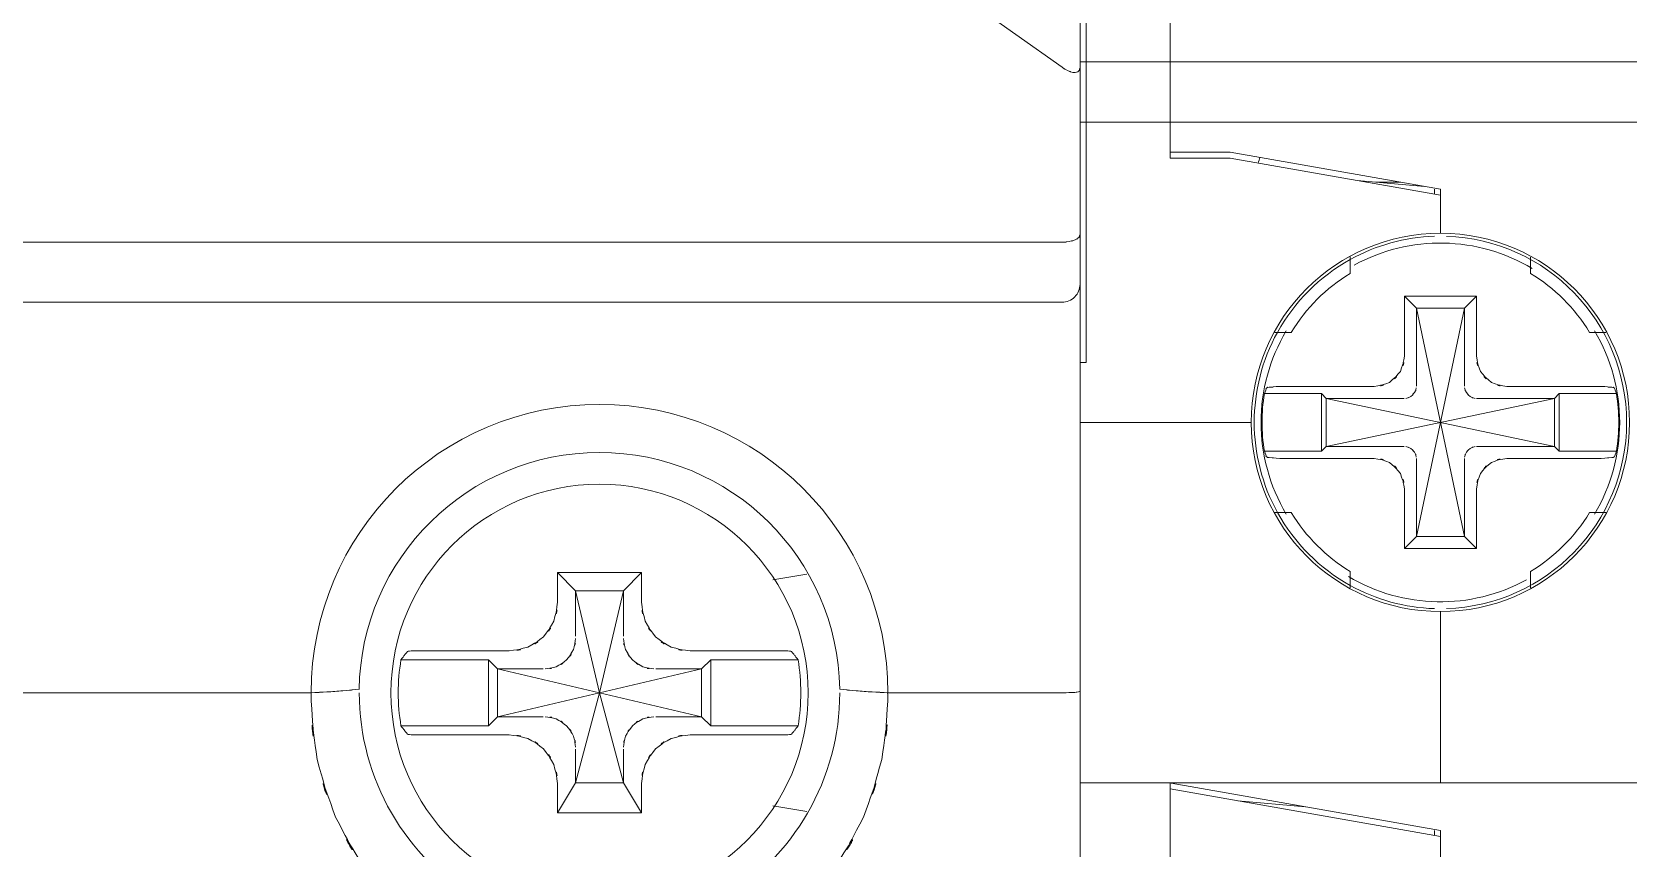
# Model space of a CAD drawing. Header units: millimetres. Extents: x 41 to 1635, y 11 to 1528.
# Drawn here: x 398.28 to 426.67, y 1123.93 to 1138.44 of the extents above; entities that cross this region are included whole.
import ezdxf

# ---------------------------------------------------------------- set-up
doc = ezdxf.new("R2010")
doc.units = ezdxf.units.MM
doc.header["$LTSCALE"] = 8
doc.layers.get('0').update_dxf_attribs({"linetype": 'CONTINUOUS'})
doc.layers.add('PDF_Geometry', color=7, linetype='CONTINUOUS')

# ---------------------------------------------------------------- blocks, each defined once
blk = doc.blocks.new('Contactor1')
at = {"layer": 'PDF_Geometry', "lineweight": 9}
for points in [[(-0.7719376153411872, -1.10581238986606), (-0.7719376153411872, -1.162645445421617), (-0.7932431153411699, -1.162645445421617), (-0.7932431153411699, 0.01664617957840164), (-0.7719376153411872, 0.01664617957840164), (-0.7719376153411872, -0.04018773708821755)], [(-0.7918126014523068, -0.2895349870882455), (-0.7918126014523068, -0.3030347787549772), (-0.7918126014523068, -0.842950931532755), (-0.7918126014523068, -0.857159403754963), (-0.7932431153411699, -0.857159403754963)], [(-0.7079653514523443, -0.8176315148660933), (-0.7577013653411768, -0.808867875977171), (-0.7719376153411872, -0.808867875977171), (-0.7719376153411872, -0.3371322370883263), (-0.7577013653411768, -0.3371322370883263), (-0.7079653514523443, -0.3283821815327883)], [(-0.7932431153411699, -0.7719238065327545), (-0.8193542958967441, -0.7719238065327545), (-0.8193542958967441, -0.7164928620882165), (-0.8193542958967441, -0.7719238065327545), (-0.7974931153411831, -0.7873682509771243)], [(-0.7932431153411699, -0.7861178759771974), (-0.6227293236745481, -0.7861178759771974)], [(-0.7932431153411699, -0.7873682509771243), (-0.7932431153411699, -0.8269792093105934)], [(-0.6227293236745481, -0.8003263481994054), (-0.7932431153411699, -0.8003263481994054)], [(-0.7719376153411872, -0.8074377926438956), (-0.7577013653411768, -0.8074377926438956), (-0.7079653514523443, -0.8162149870883013), (-0.7079653514523443, -0.8266180843104394)], [(-0.7117431708967388, -0.8155486815327322), (-0.7277153097856512, -0.8141321676438338)], [(-0.7174236708967783, -0.8145483898661041), (-0.7231874764523241, -0.8145483898661041)], [(-0.7094098514522784, -0.8173678759771974), (-0.7094098514522784, -0.8162149870883013)], [(-0.7974931153411831, -0.8287568620883121), (-1.428340407007852, -0.8287568620883121)], [(-0.7023263792301009, -0.8628263481994054), (-0.7023263792301009, -0.8443682926438214), (-0.7136598375634549, -0.8443682926438214), (-0.716493101452329, -0.841534403754963), (-0.6994653514523179, -0.841534403754963), (-0.6994653514523179, -0.8556733620882824)], [(-0.716493101452329, -0.841534403754963), (-0.716493101452329, -0.8556733620882824)], [(-0.716493101452329, -0.9012149176438697), (-0.7136598375634549, -0.8983683065328023), (-0.7023263792301009, -0.8443682926438214), (-0.6994653514523179, -0.841534403754963)], [(-0.7023263792301009, -0.879923820421709), (-0.7023263792301009, -0.8983683065328023), (-0.7136598375634549, -0.8443682926438214), (-0.7136598375634549, -0.8628263481994054)], [(-0.7447015181189727, -0.8628543204215475), (-0.7236736292301202, -0.8628543204215475)], [(-0.7361320181189512, -0.8781877093105095), (-0.7349931153411831, -0.8770763620882462), (-0.7349931153411831, -0.8657009315327286), (-0.7361320181189512, -0.8645488898660005)], [(-0.7165348514523089, -0.8657009315327286), (-0.7349931153411831, -0.8657009315327286), (-0.6810070875634437, -0.8770763620882462), (-0.6810070875634437, -0.8657009315327286), (-0.6798542125634413, -0.8645488898660005)], [(-0.6922986014523076, -0.8628543204215475), (-0.6712846986745262, -0.8628543204215475)], [(-0.7165348514523089, -0.8770763620882462), (-0.7349931153411831, -0.8770763620882462), (-0.6810070875634437, -0.8657009315327286), (-0.6994375875634091, -0.8657009315327286)], [(-0.7527571014522891, -0.8713822926438297), (-0.7932431153411699, -0.8713822926438297)], [(-0.7236736292301202, -0.8798958481993395), (-0.7447015181189727, -0.8798958481993395)], [(-0.716493101452329, -0.8870903620883155), (-0.716493101452329, -0.9012149176438697), (-0.6994653514523179, -0.9012149176438697), (-0.7023263792301009, -0.8983683065328023), (-0.7136598375634549, -0.8983683065328023), (-0.7136598375634549, -0.879923820421709)], [(-0.6712846986745262, -0.8798958481993395), (-0.6922986014523076, -0.8798958481993395)], [(-0.6994653514523179, -0.9012149176438697), (-0.6994653514523179, -0.8870903620883155)], [(-0.9168403653412156, -0.9138822509771671), (-0.9168403653412156, -0.9068954315328028), (-0.8969653653412024, -0.9068954315328028), (-0.8969653653412024, -0.9138822509771671)], [(-0.9125903653412024, -0.9219371954216058), (-0.9125903653412024, -0.9111594037549366), (-0.9168403653412156, -0.9068954315328028)], [(-0.9012153653412156, -0.9219371954216058), (-0.9012153653412156, -0.9111594037549366), (-0.8969653653412024, -0.9068954315328028)], [(-0.8658819486745415, -0.9085764315327651), (-0.8578403514522961, -0.9072429870882388)], [(-0.9202570597856266, -0.9296318759771793), (-0.9310626153412045, -0.9296318759771793), (-0.9068958792300919, -0.9352988204216217), (-0.9012153653412156, -0.9111594037549366), (-0.9125903653412024, -0.9111594037549366), (-0.9068958792300919, -0.9352988204216217), (-0.9310626153412045, -0.9409928898660382), (-0.9310626153412045, -0.9296318759771793), (-0.9331736292301116, -0.9275066537550174), (-0.9331736292301116, -0.9431316537550174)], [(-0.7079653514523443, -0.9566178898660382), (-0.7079653514523443, -0.9161176676439027)], [(-0.9508543236745481, -0.9253543204215475), (-0.9283126431189999, -0.9253543204215475)], [(-0.885465337563403, -0.9253543204215475), (-0.862937629230089, -0.9253543204215475)], [(-0.8935486708967346, -0.9409928898660382), (-0.8827431153412135, -0.9409928898660382), (-0.9068958792300919, -0.9352988204216217), (-0.8827431153412135, -0.9296318759771793), (-0.8827431153412135, -0.9409928898660382), (-0.8806041292301074, -0.9431316537550174)], [(-0.9125903653412024, -0.9486731398660595), (-0.9125903653412024, -0.9566178898660382), (-0.9068958792300919, -0.9352988204216217), (-0.9012153653412156, -0.9566178898660382), (-0.9012153653412156, -0.9486731398660595)], [(-0.9283126431189999, -0.9452568759771793), (-0.9508543236745481, -0.9452568759771793)], [(-0.862937629230089, -0.9452568759771793), (-0.885465337563403, -0.9452568759771793)], [(-0.8969653653412024, -0.9637293343105284), (-0.9012153653412156, -0.9566178898660382), (-0.9125903653412024, -0.9566178898660382), (-0.9168403653412156, -0.9637293343105284)], [(-0.8969653653412024, -0.956756903754922), (-0.8969653653412024, -0.9637293343105284), (-0.9168403653412156, -0.9637293343105284), (-0.9168403653412156, -0.956756903754922)], [(-0.7932431153411699, -0.9566178898660382), (-0.6227293236745481, -0.9566178898660382)], [(-0.7719376153411872, -1.010632306532671), (-0.7719376153411872, -0.9566178898660382)], [(-0.7079653514523443, -0.9693123481994235), (-0.7719376153411872, -0.958048820421709)], [(-0.7079653514523443, -0.9757981815328094), (-0.7079653514523443, -0.9678958204216315), (-0.7716875320078884, -0.9566738343105499)], [(-0.8578403514522961, -0.9633817648660852), (-0.8658819486745415, -0.9620483204216725)], [(-0.7399236153411834, -0.9622704176438219), (-0.7559237264522949, -0.9608683065328023)], [(-0.7094098514522784, -0.9690622787550183), (-0.7094098514522784, -0.9678958204216315)]]:
    blk.add_lwpolyline(points, dxfattribs=at)
for points in [[(-0.9731319486745633, -0.4380208065326769), (-0.8216458653412246, -0.4380208065326769), (-0.8193542958967441, -0.4380208065326769), (-0.8165348097856509, -0.4380208065326769), (-0.8165348097856509, -0.429492848199402), (-0.8193542958967441, -0.429492848199402), (-0.8193542958967441, -0.3740763204216364), (-0.7932431153411699, -0.3740763204216364), (-0.7932431153411699, -0.7719238065327545), (-0.7932431153411699, -0.7873682509771243), (-0.7932431153411699, -0.8269792093105934), (-0.7932431153411699, -0.8386877926438956), (-0.7932431153411699, -0.934937695421695), (-0.7932431153411699, -1.041882306532671), (-0.7932431153411699, -1.091603917643852), (-0.7932431153411699, -1.10581238986606), (-0.6227293236745481, -1.10581238986606, 0.4141838825322667), (-0.5659098375634244, -1.162645445421731)], [(-0.7094098514522784, -0.8273539037550108, 0.1201047177662248), (-0.7292986153412357, -0.8328402787549294, 0.1414021275464057), (-0.746534698674509, -0.8500623759771315, 0.258061504775126), (-0.7465209208967281, -0.8926877926438692, 0.1415191227420261), (-0.7293126014523068, -0.9099098898660714, 0.1191263939900492), (-0.7094098514523353, -0.9153954176439356)], [(-0.7471876431189912, -0.8500759315327286), (-0.7432570181189817, -0.8500759315327286, -0.1216410791272087), (-0.7292986153412357, -0.8361183759772075), (-0.7292986153412357, -0.8321731398660859)], [(-0.6866736153411921, -0.8322570565327396), (-0.6866736153412489, -0.8361183759773212, -0.1223817129023996), (-0.6727154208967363, -0.8500759315327286), (-0.6688543097856154, -0.8500759315327286)], [(-0.8188126153411872, -1.067617945421603), (-0.8188126153411872, -1.080062334310469), (-0.8188126153411872, -1.098715362088342), (-0.8003403653411851, -1.098715362088342, 0.414247857381862), (-0.7932431153411699, -1.091603917643852), (-0.7932431153411699, -1.041882306532671), (-0.7932431153411699, -0.934937695421695), (-0.7932431153411699, -0.8386877926438956, -0.4147314031147693), (-0.7974931153411831, -0.842950931532755), (-1.428340407007852, -0.842950931532755, -0.4139166793111539), (-1.432631948674555, -0.8386877926438956), (-1.432631948674555, -0.934937695421695)], [(-0.6994375875634091, -0.8770763620882462), (-0.6810070875634437, -0.8770763620882462), (-0.6798542125634413, -0.8781877093105095), (-0.6663542125634194, -0.8781877093105095, 0.08094865626100961), (-0.6663542125634194, -0.8645488898660005), (-0.6798542125634413, -0.8645488898660005), (-0.6798542125634413, -0.8781877093105095)], [(-1.428340407007852, -0.9352988204216217), (-1.387145920896728, -0.9352988204216217, -0.9998966886955303), (-1.250743157007889, -0.9352988204216217), (-1.181131920896746, -0.9352988204216217, -0.9998104104237328), (-1.04471537923007, -0.9352988204216217), (-0.9751181292301112, -0.9352988204216217, -0.9997229204355221), (-0.8386876014523068, -0.9352988204216217), (-0.7974931153411831, -0.9352988204216217)], [(-0.7471458931189545, -0.8926877926438692), (-0.7432570181189817, -0.8926877926438692, 0.1204986681090212), (-0.7292986153412357, -0.906646195421672), (-0.7292986153412357, -0.9105066676438582)], [(-0.6866736153411921, -0.9105066676438582), (-0.6866736153411921, -0.906646195421672, 0.1212395025137085), (-0.6727154208967363, -0.8926877926438692), (-0.6688543097856154, -0.8926877926438692)], [(-0.9202570597856266, -0.9409928898660382), (-0.9310626153412045, -0.9409928898660382), (-0.9331736292301116, -0.9431316537550174), (-0.9538681570078893, -0.9431316537550174, -0.08266133333055889), (-0.9538681570078893, -0.9275066537550174), (-0.9331736292301116, -0.9275066537550174)], [(-0.8935486708967346, -0.9296318759771793), (-0.8827431153412135, -0.9296318759771793), (-0.8806041292301074, -0.9275066537550174), (-0.8599375875634223, -0.9275066537550174, -0.08400399999731607), (-0.8599375875634223, -0.9431316537550174), (-0.8806041292301074, -0.9431316537550174), (-0.8806041292301074, -0.9275066537550174)]]:
    blk.add_lwpolyline(points, format="xyb", dxfattribs=at)
blk.add_lwpolyline([(-0.7496320181189731, -0.8781877093105095), (-0.7361320181189512, -0.8781877093105095), (-0.7361320181189512, -0.8645488898660005), (-0.7496320181189731, -0.8645488898660005, 0.07943337029127043)], format="xyb", close=True, dxfattribs=at)
for centre, radius in [((-0.7079805463681623, -0.8713555207674517), 0.04473743903743378), ((-0.9069056493797802, -0.935316385764736), 0.04933737186609598)]:
    blk.add_circle(centre, radius, dxfattribs=at)
for centre, radius, start, end in [((-0.757919781634655, -0.8073223536566729), 0.007335248750293732, 338.3017131708787, 349.1611844971856), ((-0.7079983847777953, -0.8714131807464582), 0.04245907680579299, 59.17748058878824, 118.6689508511818), ((-0.7079817759711204, -0.8713791521245184), 0.04403913812262378, 271.8466935057886, 88.1216688025969), ((-0.7080110582260772, -0.8713750843105572), 0.04239878662647318, 149.2568761792135, 210.7431238208155), ((-0.7080959889088945, -0.8713750843105572), 0.04252655446691744, 329.3592069674277, 30.64079303254883), ((-0.9069175891559098, -0.9353207674629402), 0.05684764377556486, 0.8620271605736459, 179.1708491668353), ((-0.7079984426382566, -0.8713366890092402), 0.04245849946209714, 239.2153322262501, 298.7072136917124), ((-0.9980312511717102, -0.5842308068879447), 0.3518969219495095, 274.3409238855241, 274.9557756842331), ((-0.9068997514444845, -0.9353304478559039), 0.05682940047534744, 179.9681130087038, 0.01679430968575387), ((-0.8178693488104614, -0.6088741824421504), 0.3271647062147476, 265.0368972911403, 265.7006710621026), ((-0.8881592705673143, -0.8932742782833429), 0.08248319518759809, 217.7609596123545, 218.3247325840315)]:
    blk.add_arc(centre, radius, start, end, dxfattribs=at)
for points in [[(-0.7974931153411831, -0.7873682509771243), (-0.7955346847856504, -0.7886042093105061), (-0.7981598375633325, -0.7870206815327947), (-0.7961736570079552, -0.7881735704215771)], [(-0.7961736570079552, -0.7881735704215771), (-0.794368032007867, -0.7888263065326555), (-0.7968263931190336, -0.7880209870882027), (-0.7949652403412415, -0.788576237088364)], [(-0.7949652403412415, -0.788576237088364), (-0.7935764764523014, -0.7886593065327361), (-0.7954236431189088, -0.7886737231992811), (-0.7940348792300824, -0.7885626676438733)], [(-0.7940348792300824, -0.7885626676438733), (-0.7930903236744484, -0.7880209870882027), (-0.7942847403411974, -0.788854278755025), (-0.7934374486745241, -0.7881600009773138)], [(-0.7934374486745241, -0.7881600009773138), (-0.7930625597857102, -0.7870071259771976), (-0.7934514486746025, -0.7885482648659945), (-0.7932431153412267, -0.7873682509771243)], [(-0.7932431153412267, -0.8269792093105934), (-0.7935902542300823, -0.8280066398660892), (-0.7930070320077789, -0.8266875981994417), (-0.7935487125634495, -0.8276183898660747)], [(-0.7957987542301339, -0.8285898620883927), (-0.798326407007778, -0.8288958898660894), (-0.7949374764522759, -0.8285763065327956), (-0.7974931153411831, -0.8287568620883121)], [(-0.7944237681189747, -0.8282016120883782), (-0.796479254230178, -0.8288679176439473), (-0.7937152958967886, -0.8280761537548642), (-0.7957987542301339, -0.8285898620883927)], [(-0.7935487125634495, -0.8276183898660747), (-0.7948126570078671, -0.8285763065327956), (-0.7930625597857102, -0.8274378204216646), (-0.7944237681189747, -0.8282016120883782)], [(-0.7174654208967581, -0.8592981815327221), (-0.7156735736745645, -0.8539652231993387), (-0.7175487125634277, -0.8612012926437274), (-0.7164931014523859, -0.8556733620882824)], [(-0.6994653514522611, -0.8556733620882824), (-0.6984375042300712, -0.861187723199464), (-0.7003126431190481, -0.8539652231993387), (-0.6985347820079255, -0.8592981815327221)], [(-0.7200626014522982, -0.8619099731993174), (-0.7158819070079403, -0.858284320421717), (-0.721076462563417, -0.8635070565328533), (-0.7174654208967581, -0.8592981815327221)], [(-0.6985347820079255, -0.8592981815327221), (-0.6949097542300819, -0.8634926537549745), (-0.7001043097856723, -0.858284320421717), (-0.6959098514523134, -0.8619099731993174)], [(-0.7494654347855771, -0.8641182648661925), (-0.7496875458968475, -0.8647710009772709), (-0.7493959208968022, -0.8639097231994128), (-0.7496320181189162, -0.8645488898660005)], [(-0.748507101452276, -0.8630628620883272), (-0.7495764903412123, -0.8632434176438437), (-0.7482985597857237, -0.8628263481994054), (-0.7491598375633544, -0.8632705426439315)], [(-0.7493126431190262, -0.8637011815326332), (-0.7495209625635084, -0.8643403620883419), (-0.7492291431189528, -0.8634790843104838), (-0.7494654347855771, -0.8641182648661925)], [(-0.7491598375633544, -0.8632705426439315), (-0.7493959208968022, -0.8639097231994128), (-0.7490625597856138, -0.8630484454215548), (-0.7493126431190262, -0.8637011815326332)], [(-0.7468680597856405, -0.8629094176437775), (-0.7492291431189528, -0.86315950097719), (-0.7459792264523344, -0.8628543204215475), (-0.748507101452276, -0.8630628620883272)], [(-0.7447015181189158, -0.8628543204215475), (-0.748006948674572, -0.8628958620884077), (-0.7436181431189084, -0.8627983759772633), (-0.7468680597856405, -0.8629094176437775)], [(-0.7236736292301771, -0.8628543204215475), (-0.7181736847856541, -0.86182604264377), (-0.7254097403412629, -0.8637155981994056), (-0.7200626014522982, -0.8619099731993174)], [(-0.7150208375634861, -0.8652287648660604), (-0.7136043236745877, -0.8639648204216428), (-0.7153959486744839, -0.8657568898661339), (-0.7141320181189599, -0.8643259454215695)], [(-0.7141320181189599, -0.8643259454215695), (-0.7133680181190698, -0.8626322231993981), (-0.714243073674595, -0.8649515565327874), (-0.7136876014523637, -0.86315950097719)], [(-0.7022986153412489, -0.86315950097719), (-0.7017291708968401, -0.8649515565327874), (-0.7025904347855771, -0.8626322231993981), (-0.7018404208967581, -0.8643259454215695)], [(-0.7018404208967581, -0.8643259454215695), (-0.7005625042301631, -0.8657568898661339), (-0.7023681292300239, -0.8639648204216428), (-0.7009376153411608, -0.8652287648660604)], [(-0.6959098514523134, -0.8619099731993174), (-0.6905624903412786, -0.8637291537550027), (-0.6978265181189158, -0.8618124870881729), (-0.6922986014523644, -0.8628543204215475)], [(-0.6690904070077863, -0.8629094176437775), (-0.6723403097857386, -0.8627983759772633), (-0.6679792681190406, -0.8628958620884077), (-0.6712846986744694, -0.8628543204215475)], [(-0.6674653375634421, -0.8630628620883272), (-0.6699932125633836, -0.8628543204215475), (-0.666715337563403, -0.86315950097719), (-0.6690904070077863, -0.8629094176437775)], [(-0.6668126014523637, -0.8632705426439315), (-0.6676596847856331, -0.8628263481994054), (-0.6663819625634346, -0.8632434176438437), (-0.6674653375634421, -0.8630628620883272)], [(-0.6666735875634799, -0.8637011815326332), (-0.6668958931190332, -0.8630484454215548), (-0.6665902958968104, -0.8639097231994128), (-0.6668126014523637, -0.8632705426439315)], [(-0.6665070042301409, -0.8641182648661925), (-0.6667293236745877, -0.8634790843104838), (-0.6664237125634713, -0.8643403620883419), (-0.6666735875634799, -0.8637011815326332)], [(-0.6663542125633626, -0.8645488898660005), (-0.6665902958968104, -0.8639097231994128), (-0.666270920896693, -0.8647710009772709), (-0.6665070042301409, -0.8641182648661925)], [(-0.7161875042301631, -0.8656738065328682), (-0.7144236292301116, -0.8651041398661619), (-0.7167291847856063, -0.865993389866162), (-0.7150208375634861, -0.8652287648660604)], [(-0.7009376153411608, -0.8652287648660604), (-0.6992430458967078, -0.865993389866162), (-0.701562587563501, -0.8651041398661619), (-0.6997709486744839, -0.8656738065328682)], [(-0.7496320181189162, -0.8781877093106232), (-0.7493959208968022, -0.8788404454217016), (-0.7496875458968475, -0.8779791676438435), (-0.7494654347855771, -0.8786183481993248)], [(-0.7491598375633544, -0.8794787787549012), (-0.7482985597857237, -0.879923820421709), (-0.7495764903412123, -0.8795067509772707), (-0.748507101452276, -0.8796873065327873)], [(-0.7494654347855771, -0.8786183481993248), (-0.7492291431189528, -0.8792710843104032), (-0.7495209625635084, -0.8784098065327726), (-0.7493126431190262, -0.879062542643851)], [(-0.7493126431190262, -0.879062542643851), (-0.7490625597856138, -0.8797017231993323), (-0.7493959208968022, -0.8788404454217016), (-0.7491598375633544, -0.8794787787549012)], [(-0.748507101452276, -0.8796873065327873), (-0.7459792264523344, -0.8798958481993395), (-0.7492291431189528, -0.8795898204216428), (-0.7468680597856405, -0.8798399037550553)], [(-0.7200626014522982, -0.8808401954215697), (-0.7254097403412629, -0.8790345704217088), (-0.7181459208968022, -0.8809376815327141), (-0.7236736292301771, -0.8798958481993395)], [(-0.7174654208967581, -0.8834511398661107), (-0.721076462563417, -0.8792566676438582), (-0.7158819070079403, -0.8844794176438882), (-0.7200626014522982, -0.8808401954215697)], [(-0.7150208375634861, -0.8775205565327724), (-0.7167291847856063, -0.8767567787549524), (-0.7144236292301116, -0.8776316120884076), (-0.7161875042301631, -0.877089931532737)], [(-0.7141320181189599, -0.8784233759772633), (-0.7153959486744839, -0.8769932926438742), (-0.7136043236745877, -0.8787989037550687), (-0.7150208375634861, -0.8775205565327724)], [(-0.7136876014523637, -0.8795898204216428), (-0.714243073674595, -0.8778121676439241), (-0.7133680181190698, -0.880131514866207), (-0.7141320181189599, -0.8784233759772633)], [(-0.7018404208967581, -0.8784233759772633), (-0.7025904347855771, -0.880131514866207), (-0.7017291708968401, -0.8778121676439241), (-0.7022986153412489, -0.8795898204216428)], [(-0.7009376153411608, -0.8775205565327724), (-0.7023681292300239, -0.8787989037550687), (-0.7005625042301631, -0.8769932926438742), (-0.7018404208967581, -0.8784233759772633)], [(-0.6997709486744839, -0.877089931532737), (-0.701562587563501, -0.8776316120884076), (-0.6992430458967078, -0.8767567787549524), (-0.7009376153411608, -0.8775205565327724)], [(-0.6959098514523134, -0.8808401954215697), (-0.7001043097856723, -0.8844650009771158), (-0.6949097542300819, -0.8792566676438582), (-0.6985347820079255, -0.8834375843105136)], [(-0.6922986014523644, -0.8798958481993395), (-0.6978125320078448, -0.8809232648659417), (-0.6905624903412786, -0.8790345704217088), (-0.6959098514523134, -0.8808401954215697)], [(-0.6690904070077863, -0.8798399037550553), (-0.666715337563403, -0.8795898204216428), (-0.6699932125633836, -0.8798958481993395), (-0.6674653375634421, -0.8796873065327873)], [(-0.6674653375634421, -0.8796873065327873), (-0.6663819625634346, -0.8795067509772707), (-0.6676596847856331, -0.879923820421709), (-0.6668126014523637, -0.8794787787549012)], [(-0.6668126014523637, -0.8794787787549012), (-0.6665902958968104, -0.8788404454217016), (-0.6668958931190332, -0.8797017231993323), (-0.6666735875634799, -0.879062542643851)], [(-0.6666735875634799, -0.879062542643851), (-0.6664237125634713, -0.8784098065327726), (-0.6667293236745877, -0.8792710843104032), (-0.6665070042301409, -0.8786183481993248)], [(-0.6665070042301409, -0.8786183481993248), (-0.666270920896693, -0.8779791676438435), (-0.6665902958968104, -0.8788404454217016), (-0.6663542125633626, -0.8781877093106232)], [(-0.7468680597856405, -0.8798399037550553), (-0.7436181431189084, -0.8799789176437116), (-0.748006948674572, -0.8798543065327067), (-0.7447015181189158, -0.8798958481993395)], [(-0.7164931014523859, -0.8870903620882018), (-0.7175487125634277, -0.8815488759771597), (-0.7156735736745645, -0.8887985009771455), (-0.7174654208967581, -0.8834511398661107)], [(-0.6985347820079255, -0.8834375843105136), (-0.7003126431190481, -0.8887985009771455), (-0.6984375042300712, -0.8815344731992809), (-0.6994653514522611, -0.8870903620882018)], [(-0.6712846986744694, -0.8798958481993395), (-0.6679792681190406, -0.8798543065327067), (-0.6723403097857386, -0.8799789176437116), (-0.6690904070077863, -0.8798399037550553)], [(-0.9177154208967409, -0.9183683343105713), (-0.916062587563431, -0.9116875287550101), (-0.9177709486745584, -0.9206596954215911), (-0.9168403653412156, -0.9138822509771671)], [(-0.8969653653411456, -0.9138822509771671), (-0.89603479589681, -0.9206596954215911), (-0.8977431431189302, -0.9117010981995008), (-0.8960903236745139, -0.9183539315326925)], [(-0.9201597958967227, -0.922062667643786), (-0.9161876292300235, -0.9167288620883483), (-0.9210763792301009, -0.9241319176437628), (-0.9177154208967409, -0.9183683343105713)], [(-0.8960903236745139, -0.9183539315326925), (-0.8927291570078637, -0.924118362088393), (-0.8976181153411176, -0.9167153065327511), (-0.8936459486745321, -0.922062667643786)], [(-0.9238681014523422, -0.9245066120884076), (-0.9180903236744484, -0.9211598481992951), (-0.9254931570077929, -0.9260350287549954), (-0.9201597958967227, -0.922062667643786)], [(-0.9130765320077785, -0.9250762787548865), (-0.9120904347856253, -0.9211878204216646), (-0.9131042958967441, -0.926437695421555), (-0.9125903653411456, -0.9224509176438005)], [(-0.9012291431189965, -0.9224509176438005), (-0.9007154347856954, -0.9264097231994128), (-0.9017015320078485, -0.9212013898661553), (-0.9007431986745473, -0.9250627093106232)], [(-0.8936459486745321, -0.922062667643786), (-0.8883125736744546, -0.9260350287549954), (-0.8957154208966926, -0.9211454454216437), (-0.8899514208966934, -0.9245066120884076)], [(-0.9283126431189999, -0.9253543204215475), (-0.9215625458968475, -0.9244370981994052), (-0.9305069486744628, -0.9261460843104032), (-0.9238681014523422, -0.9245066120884076)], [(-0.9147013792300527, -0.9275346398660531), (-0.9120486847857023, -0.9240073065327579), (-0.9152986014523208, -0.9288816398661766), (-0.9130765320077785, -0.9250762787548865)], [(-0.9007431986745473, -0.9250627093106232), (-0.8985069347856438, -0.9288680843105794), (-0.9017570597856661, -0.9239793343103884), (-0.8991319070078703, -0.9275210704215624)], [(-0.8899514208966934, -0.9245066120884076), (-0.8832848097856072, -0.926159653754894), (-0.8922709625634866, -0.9244370981994052), (-0.885465337563403, -0.9253543204215475)], [(-0.9538681570078893, -0.9275066537550174), (-0.9531319208967375, -0.9265207787548206), (-0.9541180181190043, -0.9278262509772048), (-0.9533682125633618, -0.9268539176437116)], [(-0.9533682125633618, -0.9268539176437116), (-0.9526181986745428, -0.9258815981993394), (-0.9536320597856616, -0.9271599454216357), (-0.9528680597856578, -0.9262011815326332)], [(-0.9528680597856578, -0.9262011815326332), (-0.9521042820078378, -0.9252288620882609), (-0.9531319208967375, -0.9265207787548206), (-0.9523541431189528, -0.9255628620883272)], [(-0.951881962563391, -0.9254238343105499), (-0.9526459625635084, -0.9255484454215548), (-0.9516598653412416, -0.9252568343104031), (-0.9523541431189528, -0.9255628620883272)], [(-0.9508543236744913, -0.9253543204215475), (-0.9523541431189528, -0.9254374037550406), (-0.9503404070077863, -0.9253263481994054), (-0.951881962563391, -0.9254238343105499)], [(-0.9171459625634384, -0.9291461259772404), (-0.9133403792300783, -0.926923431532714), (-0.9182291292301556, -0.9301735565327363), (-0.9147013792300527, -0.9275346398660531)], [(-0.8991319070078703, -0.9275210704215624), (-0.8955763931189153, -0.9301735565327363), (-0.9004791292301775, -0.9269098759771168), (-0.8966597681189228, -0.9291461259772404)], [(-0.8619375458967511, -0.9254238343105499), (-0.8634653375633548, -0.9253263481994054), (-0.8614513931190118, -0.9254374037550406), (-0.862937629230089, -0.9253543204215475)], [(-0.8614513931190118, -0.9255628620883272), (-0.8621458792301269, -0.9252568343104031), (-0.86115978200786, -0.9255484454215548), (-0.8619375458967511, -0.9254238343105499)], [(-0.8614513931190118, -0.9255628620883272), (-0.8606876014522982, -0.9265207787548206), (-0.861701462563417, -0.9252288620882609), (-0.8609654347855553, -0.9262011815326332)], [(-0.8609654347855553, -0.9262011815326332), (-0.8601596847856285, -0.9271599454216357), (-0.8611737681189311, -0.9258815981993394), (-0.8604375320077793, -0.9268539176437116)], [(-0.8604375320077793, -0.9268539176437116), (-0.8596597542301083, -0.9278262509772048), (-0.8606876014522982, -0.9265207787548206), (-0.8599375875634792, -0.9275066537550174)], [(-0.9751181292301112, -0.9372850009772264), (-0.9735625875634355, -0.9580623898659724), (-0.9763820736745288, -0.9304371954217459), (-0.9737013931189153, -0.9511043759771383)], [(-0.9197709070078304, -0.9296454315326628), (-0.9157987403411312, -0.9291181537550983), (-0.9210208514522833, -0.9301040426439613), (-0.9171459625634384, -0.9291461259772404)], [(-0.8966597681189228, -0.9291461259772404), (-0.8927848931189715, -0.9301040426439613), (-0.8980347542300819, -0.9291181537550983), (-0.8940626014522763, -0.9296454315326628)], [(-0.8401321014522978, -0.9510899593105933), (-0.8374236708968397, -0.9304371954217459), (-0.840243157007933, -0.958048820421709), (-0.8386876014523637, -0.9372850009772264)], [(-0.9751181292301112, -0.9352988204216217), (-0.9695486708966996, -0.9350071954215764), (-0.9769515181189377, -0.9353954593104845), (-0.9713958375634206, -0.9351182509772116)], [(-0.9750903653411456, -0.9352988204216217), (-0.9751181292301112, -0.9367984176437858), (-0.9750763792300745, -0.9348122231995148), (-0.9751181292301112, -0.9362982648660818)], [(-0.9751181292301112, -0.9362982648660818), (-0.9751181292301112, -0.9377843065326488), (-0.9751181292301112, -0.9357989593104321), (-0.9751181292301112, -0.9372850009772264)], [(-0.9676320042300972, -0.9348122231995148), (-0.9617847125634285, -0.934354459310498), (-0.9695486708966996, -0.9349648204215555), (-0.9637153653412156, -0.9344790843106239)], [(-0.8500763792300745, -0.9344790843106239), (-0.8442430736744768, -0.9349648204215555), (-0.8520208236745361, -0.934354459310498), (-0.8461737403412712, -0.9348122231995148)], [(-0.8423959208967631, -0.9351182509772116), (-0.8368542264523171, -0.9353954593104845), (-0.8442430736744768, -0.9350071954215764), (-0.8386876014523637, -0.9352988204216217)], [(-0.8386876014523637, -0.9362982648660818), (-0.8387431292300676, -0.9348122231995148), (-0.838659837563398, -0.9367984176437858), (-0.8387431292300676, -0.9352988204216217)], [(-0.8386876014523637, -0.9372850009772264), (-0.8386876014523637, -0.9357989593104321), (-0.8386876014523637, -0.9377843065326488), (-0.8386876014523637, -0.9362982648660818)], [(-0.7958542820078378, -0.935270834310586), (-0.798326407007778, -0.9353259454217095), (-0.7950625181189821, -0.935270834310586), (-0.7974931153411831, -0.9352988204216217)], [(-0.7944792958966787, -0.9352013343104773), (-0.7965207958968108, -0.935340348199361), (-0.7937708236744925, -0.9351877648659865), (-0.7958542820078378, -0.935270834310586)], [(-0.7935624903411167, -0.9350767093105787), (-0.7950209764523493, -0.9352572787549889), (-0.7931736014522244, -0.9350071954215764), (-0.7944792958966787, -0.9352013343104773)], [(-0.7932431153412267, -0.934937695421695), (-0.793632004230119, -0.9352013343104773), (-0.7930070320077789, -0.934937695421695), (-0.7935624903411167, -0.9350767093105787)], [(-0.9533682125633618, -0.9437843898660958), (-0.9541180181190043, -0.9427985148661264), (-0.9531319208967375, -0.9441039870882832), (-0.9538681570078893, -0.9431316537550174)], [(-0.9171319764522536, -0.9414930287548486), (-0.9210208514522833, -0.9405342787549671), (-0.9157709764523929, -0.9415065981993394), (-0.9197709070078304, -0.9409928898660382)], [(-0.9147013792300527, -0.9431316537550174), (-0.91820136534119, -0.9404511954217014), (-0.9133126153412263, -0.9437428620883566), (-0.9171319764522536, -0.9414930287548486)], [(-0.9130487681190402, -0.9455620426438145), (-0.9152986014523208, -0.9417566676438582), (-0.9120486847857023, -0.9466454176438219), (-0.9147013792300527, -0.9431316537550174)], [(-0.8991041431190183, -0.9431045287549296), (-0.9017570597856661, -0.9466318620882248), (-0.8984791708966782, -0.9417431120882611), (-0.9007431986745473, -0.9455484870882174)], [(-0.8966597681189228, -0.9414794731994789), (-0.9004513653412118, -0.9437013204214963), (-0.8955763931189153, -0.9404511954217014), (-0.8991041431190183, -0.9431045287549296)], [(-0.8940626014522763, -0.9409928898660382), (-0.8979932264523427, -0.9415065981993394), (-0.8927848931189715, -0.9405342787549671), (-0.8966597681189228, -0.9414794731994789)], [(-0.8604375320077793, -0.9437843898660958), (-0.8611737681189311, -0.9447431537550983), (-0.8601596847856285, -0.9434512509772048), (-0.8609654347855553, -0.9444235704215771)], [(-0.8599375875634792, -0.9431316537550174), (-0.8606876014522982, -0.9441039870882832), (-0.8596597542301083, -0.9427985148661264), (-0.8604375320077793, -0.9437843898660958)], [(-0.9737013931189153, -0.9511043759771383), (-0.9677430458968388, -0.9717291676438435), (-0.9764653514523047, -0.9444795148660887), (-0.9693403514523311, -0.9647431954217609)], [(-0.9523541431189528, -0.9450627370883922), (-0.9531319208967375, -0.9441039870882832), (-0.9521042820078378, -0.945381487088298), (-0.9528680597856578, -0.9444235704215771)], [(-0.9523541431189528, -0.9450627370883922), (-0.9516598653412416, -0.9453399454216651), (-0.9526459625635084, -0.9450763065326555), (-0.951881962563391, -0.9452009176438878)], [(-0.951881962563391, -0.9452009176438878), (-0.9503404070077863, -0.9452984037550323), (-0.9523541431189528, -0.9451873620882907), (-0.9508543236744913, -0.9452568759770656)], [(-0.9238403375633766, -0.9461181398660301), (-0.9305069486744628, -0.9444795148660887), (-0.9215487681189529, -0.9461876537550324), (-0.9283126431189999, -0.9452568759770656)], [(-0.9201597958967227, -0.9485620981993179), (-0.9254931570077929, -0.9445905704214965), (-0.9180903236744484, -0.9494649037549152), (-0.9238403375633766, -0.9461181398660301)], [(-0.9177154208967409, -0.9522708204217452), (-0.9210763792301009, -0.9465072370883263), (-0.9161876292300235, -0.9539094454216865), (-0.9201597958967227, -0.9485620981993179)], [(-0.9125903653411456, -0.9481594315327584), (-0.9130765320077785, -0.9442150287550248), (-0.9121181986744773, -0.9494233620882824), (-0.9130487681190402, -0.9455620426438145)], [(-0.9007431986745473, -0.9455484870882174), (-0.9017015320078485, -0.9494377787550548), (-0.9007154347856954, -0.9442014731994277), (-0.9012291431189965, -0.9481594315327584)], [(-0.8936459486745321, -0.9485620981993179), (-0.8976181153411176, -0.9539094454216865), (-0.8927153792300828, -0.9464928343104475), (-0.8960903236745139, -0.9522428481993757)], [(-0.8899514208966934, -0.9461181398660301), (-0.8957154208966926, -0.9494649037549152), (-0.8883125736744546, -0.9445905704214965), (-0.8936459486745321, -0.9485620981993179)], [(-0.885465337563403, -0.9452568759770656), (-0.8922569764523018, -0.9461876537550324), (-0.8832848097856072, -0.9444795148660887), (-0.8899514208966934, -0.9461181398660301)], [(-0.862937629230089, -0.9452568759770656), (-0.8614513931190118, -0.9451873620882907), (-0.8634653375633548, -0.9452984037550323), (-0.8619375458967511, -0.9452009176438878)], [(-0.8619375458967511, -0.9452009176438878), (-0.86115978200786, -0.9450763065326555), (-0.8621458792301269, -0.9453399454216651), (-0.8614513931190118, -0.9450627370883922)], [(-0.8609654347855553, -0.9444235704215771), (-0.861701462563417, -0.945381487088298), (-0.8606876014522982, -0.9441039870882832), (-0.8614513931190118, -0.9450627370883922)], [(-0.8444653931189237, -0.9647152231993914), (-0.8373681431189084, -0.9444795148660887), (-0.846048698674565, -0.9717156120882464), (-0.8401321014522978, -0.9510899593105933)], [(-0.9168403653412156, -0.956756903754922), (-0.9177709486745584, -0.9499650565326192), (-0.916062587563431, -0.9589236537549368), (-0.9177154208967409, -0.9522708204217452)], [(-0.8960903236745139, -0.9522428481993757), (-0.8977431431189302, -0.9589236537549368), (-0.89603479589681, -0.9499514870883559), (-0.8969653653411456, -0.956756903754922)], [(-0.9693403514523311, -0.9647431954217609), (-0.9590624903411822, -0.9839234870883047), (-0.9735070597857316, -0.9587430981994203), (-0.9621180736746169, -0.9773121954217459)], [(-0.8516736847856805, -0.9773121954217459), (-0.8402986847856369, -0.9587430981994203), (-0.8547152681189232, -0.9839099315327076), (-0.8444653931189237, -0.9647152231993914)]]:
    blk.add_open_spline(points, degree=3, dxfattribs=at)

msp = doc.modelspace()

# ---------------------------------------------------------------- block references
at = {"xscale": 75.19614335325724, "yscale": 75.19614335325724, "zscale": 75.19614335325724}
msp.add_blockref('Contactor1', (476.5685471298295, 1197.019608241355), dxfattribs=at)

doc.saveas('drawing.dxf')
